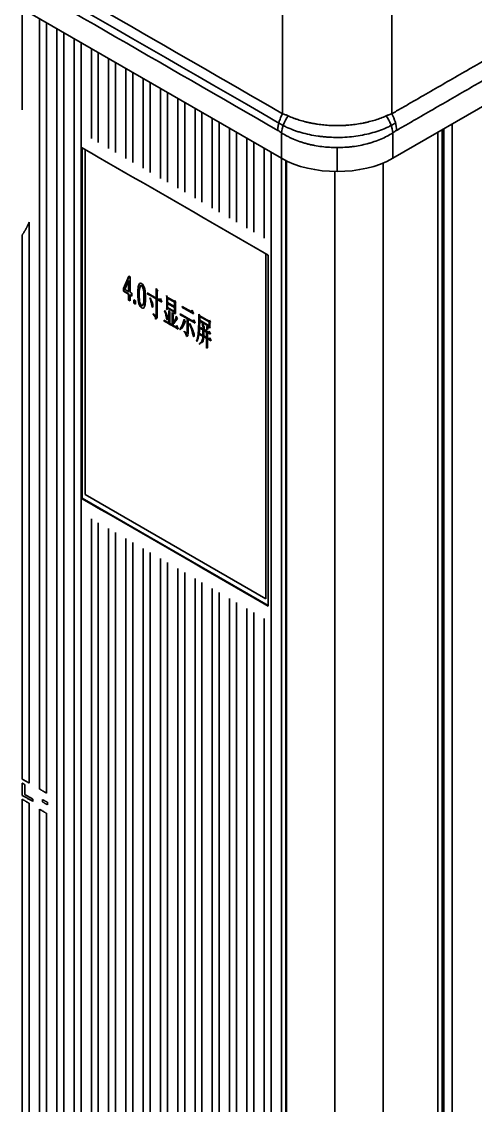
# Model space of a CAD drawing. Header units: millimetres. Extents: x 101 to 1819, y 134 to 1482.
# Drawn here: x 1338.8 to 1431.6, y 257.1 to 479 of the extents above; entities that cross this region are included whole.
import ezdxf

# ---------------------------------------------------------------- set-up
doc = ezdxf.new("R2010")
doc.units = ezdxf.units.MM
doc.layers.add('1', color=7, linetype='Continuous', lineweight=18)

msp = doc.modelspace()

# ---------------------------------------------------------------- linework, layer by layer
at = {"layer": '1', "color": 0, "linetype": 'Continuous', "lineweight": 35}
for p, q in [((1414.73, 451.01), (1670.7, 598.8)), ((1249.12, 533.48), (1391.96, 451.01)), ((1338.91, 481.64), (1338.91, 460.95)), ((1342.44, 479.6), (1342.44, 321.85)), ((1343.85, 478.78), (1343.85, 321.03)), ((1345.98, 477.56), (1345.98, 209.63)), ((1347.39, 476.74), (1347.39, 208.82)), ((1349.51, 475.52), (1349.51, 207.59)), ((1350.93, 474.7), (1350.93, 206.78)), ((1353.05, 473.48), (1353.05, 455.06)), ((1354.46, 472.66), (1354.46, 454.24)), ((1356.58, 471.44), (1356.58, 453.02)), ((1358, 470.62), (1358, 452.2)), ((1360.12, 469.4), (1360.12, 450.98)), ((1361.53, 468.58), (1361.53, 450.16)), ((1363.65, 467.35), (1363.65, 448.94)), ((1365.07, 466.54), (1365.07, 448.12)), ((1367.19, 465.31), (1367.19, 446.89)), ((1368.6, 464.5), (1368.6, 446.08)), ((1370.72, 463.27), (1370.72, 444.85)), ((1372.14, 462.45), (1372.14, 444.04)), ((1374.26, 461.23), (1374.26, 442.81)), ((1375.67, 460.41), (1375.67, 442)), ((1377.8, 459.19), (1377.8, 440.77)), ((1379.21, 458.37), (1379.21, 439.95)), ((1381.33, 457.15), (1381.33, 438.73)), ((1426.87, 458.02), (1426.87, 160.65)), ((1382.75, 456.33), (1382.75, 437.91)), ((1384.87, 455.11), (1384.87, 436.69)), ((1391.96, 451.01), (1391.96, 456.2)), ((1414.73, 456.2), (1414.73, 451.01)), ((1423.93, 456.32), (1423.93, 158.4)), ((1424.81, 156.62), (1424.81, 456.83)), ((1425.16, 457.03), (1425.16, 158.06)), ((1353.05, 452.06), (1351.06, 453.21)), ((1351.06, 381.36), (1351.06, 453.21)), ((1351.16, 453.15), (1351.16, 381.41)), ((1351.76, 452.8), (1351.76, 382.16)), ((1386.28, 454.29), (1386.28, 435.87)), ((1388.4, 453.07), (1388.4, 434.65)), ((1403.34, 453.19), (1403.34, 448.29)), ((1353.05, 452.06), (1354.46, 451.24)), ((1356.58, 450.02), (1354.46, 451.24)), ((1389.82, 452.25), (1389.82, 185.91)), ((1391.94, 451.02), (1391.94, 185.71)), ((1392.86, 450.53), (1392.86, 182.62)), ((1392.96, 450.48), (1392.96, 151.95)), ((1356.58, 450.02), (1358, 449.2)), ((1360.12, 447.98), (1358, 449.2)), ((1402.86, 146.58), (1402.86, 448.29)), ((1412.76, 450.04), (1412.76, 151.95)), ((1360.12, 447.98), (1361.53, 447.16)), ((1363.65, 445.94), (1361.53, 447.16)), ((1363.65, 445.94), (1365.07, 445.12)), ((1367.19, 443.89), (1365.07, 445.12)), ((1367.19, 443.89), (1368.6, 443.08)), ((1370.72, 441.85), (1368.6, 443.08)), ((1370.72, 441.85), (1372.14, 441.04)), ((1374.26, 439.81), (1372.14, 441.04)), ((1374.26, 439.81), (1375.67, 439)), ((1340.32, 437.92), (1340.32, 323.07)), ((1377.8, 437.77), (1375.67, 439)), ((1377.8, 437.77), (1379.21, 436.95)), ((1338.91, 435.33), (1338.91, 323.89)), ((1381.33, 435.73), (1379.21, 436.95)), ((1381.33, 435.73), (1382.75, 434.91)), ((1384.87, 433.69), (1382.75, 434.91)), ((1384.87, 433.69), (1386.28, 432.87)), ((1388.4, 431.65), (1386.28, 432.87)), ((1388.4, 431.65), (1389.24, 431.16)), ((1388.74, 360.81), (1388.74, 431.45)), ((1388.78, 431.43), (1388.78, 360.83)), ((1389.24, 359.31), (1389.24, 431.16)), ((1360.73, 426.85), (1359.62, 424.31)), ((1360.97, 426.71), (1360.73, 426.85)), ((1360.97, 423.54), (1360.97, 426.71)), ((1359.69, 424.35), (1359.62, 424.31)), ((1359.62, 424.31), (1359.62, 423.76)), ((1359.69, 423.8), (1359.62, 423.76)), ((1359.69, 424.35), (1359.69, 423.8)), ((1359.92, 424.14), (1360.67, 425.92)), ((1360.67, 423.71), (1359.92, 424.14)), ((1360.74, 425.96), (1360.67, 425.92)), ((1360.67, 425.92), (1360.67, 423.71)), ((1360.74, 425.96), (1360.74, 423.75)), ((1362.96, 425.38), (1362.89, 425.34)), ((1363.21, 424.93), (1363.12, 424.88)), ((1363.74, 424.32), (1363.67, 424.27)), ((1366.65, 423.8), (1366.31, 424.32)), ((1366.52, 423.66), (1366.65, 423.8)), ((1359.62, 423.76), (1360.67, 423.16)), ((1360.74, 423.75), (1360.67, 423.71)), ((1360.74, 423.2), (1360.67, 423.16)), ((1360.67, 423.16), (1360.67, 421.98)), ((1360.74, 422.02), (1360.67, 421.98)), ((1360.67, 421.98), (1360.97, 421.81)), ((1360.74, 423.2), (1360.74, 422.02)), ((1361.3, 423.35), (1360.97, 423.54)), ((1361.04, 423.03), (1360.97, 422.98)), ((1360.97, 422.98), (1361.3, 422.8)), ((1360.97, 421.81), (1360.97, 422.98)), ((1361.3, 422.8), (1361.3, 423.35)), ((1361.77, 422.04), (1361.77, 421.35)), ((1362.11, 421.84), (1361.77, 422.04)), ((1361.84, 422), (1361.84, 421.39)), ((1362.11, 421.16), (1362.11, 421.84)), ((1364.46, 423.46), (1364.58, 423.15)), ((1366.32, 422.38), (1364.46, 423.46)), ((1364.65, 423.19), (1364.58, 423.15)), ((1365.07, 422.44), (1365.04, 422.37)), ((1365.09, 422.4), (1365.04, 422.37)), ((1366.39, 422.42), (1366.32, 422.38)), ((1366.39, 422.26), (1366.32, 422.22)), ((1366.52, 422.27), (1366.52, 423.66)), ((1367, 421.99), (1366.52, 422.27)), ((1366.59, 422.15), (1366.52, 422.11)), ((1366.52, 422.11), (1367.47, 421.56)), ((1366.52, 418.63), (1366.52, 422.11)), ((1367.19, 422.28), (1367, 421.99)), ((1367.07, 422.04), (1367, 421.99)), ((1367.47, 421.56), (1367.19, 422.28)), ((1368.65, 422.51), (1368.45, 422.87)), ((1370.03, 421.71), (1368.65, 422.51)), ((1368.72, 422.39), (1368.65, 422.35)), ((1368.65, 421.44), (1368.65, 422.35)), ((1368.65, 422.35), (1370.06, 421.54)), ((1370.15, 421.91), (1370.03, 421.71)), ((1370.1, 421.75), (1370.03, 421.71)), ((1370.13, 421.58), (1370.06, 421.54)), ((1370.13, 421.58), (1370.13, 420.67)), ((1370.36, 421.44), (1370.15, 421.91)), ((1361.84, 421.39), (1361.77, 421.35)), ((1361.77, 421.35), (1362.11, 421.16)), ((1362.85, 421.23), (1362.78, 421.19)), ((1363.74, 421.1), (1363.67, 421.06)), ((1365.37, 421.51), (1365.29, 421.47)), ((1368.07, 419.85), (1368.04, 419.79)), ((1368.11, 419.83), (1368.04, 419.79)), ((1368.45, 420.03), (1368.65, 420.08)), ((1368.52, 420.07), (1368.45, 420.03)), ((1370.06, 420.63), (1368.65, 421.44)), ((1368.72, 421.32), (1368.65, 421.28)), ((1368.65, 420.45), (1368.65, 421.28)), ((1368.65, 421.28), (1370.06, 420.47)), ((1370.06, 419.64), (1368.65, 420.45)), ((1368.72, 420.33), (1368.65, 420.29)), ((1368.65, 420.29), (1370.06, 419.48)), ((1368.65, 420.08), (1368.65, 420.29)), ((1369.2, 419.36), (1368.88, 419.86)), ((1369.08, 419.27), (1369.2, 419.36)), ((1369.57, 419.44), (1369.57, 416.9)), ((1369.87, 418.94), (1369.57, 419.44)), ((1370.06, 421.54), (1370.06, 420.63)), ((1370.13, 420.67), (1370.06, 420.63)), ((1370.13, 420.51), (1370.06, 420.47)), ((1370.06, 420.47), (1370.06, 419.64)), ((1370.13, 419.68), (1370.06, 419.64)), ((1370.13, 419.52), (1370.06, 419.48)), ((1370.06, 419.48), (1370.06, 419.16)), ((1370.13, 420.51), (1370.13, 419.68)), ((1370.13, 419.52), (1370.13, 419.2)), ((1370.24, 421.35), (1370.36, 421.44)), ((1371.6, 420.67), (1371.72, 420.36)), ((1373.46, 419.6), (1371.6, 420.67)), ((1371.79, 420.4), (1371.72, 420.36)), ((1373.66, 419.88), (1373.46, 419.6)), ((1373.54, 419.64), (1373.46, 419.6)), ((1373.93, 419.17), (1373.66, 419.88)), ((1365.72, 419.18), (1365.72, 419.05)), ((1365.79, 419.09), (1365.72, 419.05)), ((1365.79, 419.12), (1365.79, 419.09)), ((1366.28, 418.13), (1366.2, 418.09)), ((1366.26, 418.78), (1366.35, 418.83)), ((1367.87, 417.88), (1367.99, 417.57)), ((1368.9, 417.29), (1367.87, 417.88)), ((1368.06, 417.61), (1367.99, 417.57)), ((1368.51, 418.3), (1368.44, 418.26)), ((1368.97, 417.33), (1368.9, 417.29)), ((1369.08, 417.18), (1369.08, 419.27)), ((1369.57, 416.9), (1369.08, 417.18)), ((1369.64, 419.32), (1369.64, 416.94)), ((1369.76, 418.82), (1369.87, 418.94)), ((1369.76, 417.19), (1369.76, 418.82)), ((1369.83, 417.24), (1369.76, 417.19)), ((1370.06, 419.16), (1370.26, 419.23)), ((1370.13, 419.2), (1370.06, 419.16)), ((1370.68, 418.1), (1370.43, 418.7)), ((1370.67, 418.13), (1370.59, 418.08)), ((1371.19, 419.17), (1371.31, 418.86)), ((1373.81, 417.66), (1371.19, 419.17)), ((1371.38, 418.9), (1371.31, 418.86)), ((1372.32, 417.43), (1372.03, 418)), ((1372.26, 417.44), (1372.18, 417.4)), ((1372.18, 417.4), (1372.32, 417.43)), ((1372.7, 418.22), (1372.63, 418.18)), ((1372.9, 418.11), (1372.83, 418.06)), ((1372.83, 418.06), (1374.27, 417.23)), ((1372.83, 415.12), (1372.83, 418.06)), ((1373.19, 417.16), (1373.15, 417.11)), ((1373.2, 417.14), (1373.15, 417.11)), ((1374.01, 417.95), (1373.81, 417.66)), ((1373.88, 417.7), (1373.81, 417.66)), ((1374.27, 417.23), (1374.01, 417.95)), ((1375.21, 418.75), (1375.01, 419.11)), ((1377.12, 417.65), (1375.21, 418.75)), ((1375.28, 418.63), (1375.21, 418.59)), ((1375.21, 417.82), (1375.21, 418.59)), ((1375.21, 418.59), (1377.13, 417.48)), ((1377.13, 416.7), (1375.21, 417.82)), ((1375.28, 417.7), (1375.21, 417.65)), ((1375.21, 417.65), (1377.13, 416.54)), ((1375.76, 417.15), (1375.74, 417.08)), ((1377.21, 417.83), (1377.12, 417.65)), ((1377.19, 417.69), (1377.12, 417.65)), ((1377.2, 417.52), (1377.13, 417.48)), ((1377.13, 417.48), (1377.13, 416.7)), ((1377.2, 417.52), (1377.2, 416.74)), ((1377.41, 417.4), (1377.21, 417.83)), ((1377.32, 417.32), (1377.41, 417.4)), ((1369.64, 416.94), (1369.57, 416.9)), ((1369.76, 416.79), (1369.76, 417.01)), ((1370.34, 416.46), (1369.76, 416.79)), ((1370.53, 416.74), (1370.34, 416.46)), ((1370.41, 416.5), (1370.34, 416.46)), ((1370.81, 416.02), (1370.53, 416.74)), ((1371.25, 416.01), (1371.18, 415.97)), ((1371.18, 415.97), (1371.22, 415.87)), ((1372.03, 415.59), (1372.03, 415.48)), ((1372.1, 415.52), (1372.03, 415.48)), ((1372.56, 415.23), (1372.65, 415.28)), ((1373.68, 415.81), (1373.61, 415.77)), ((1375.07, 416.62), (1375, 416.58)), ((1375.18, 415.13), (1375.3, 414.82)), ((1375.87, 414.73), (1375.18, 415.13)), ((1375.35, 416.32), (1375.47, 416.01)), ((1376.51, 415.64), (1375.35, 416.32)), ((1375.54, 416.05), (1375.47, 416.01)), ((1375.78, 417.11), (1375.74, 417.08)), ((1375.94, 415.9), (1375.87, 415.86)), ((1375.87, 415.86), (1375.87, 414.73)), ((1375.94, 415.9), (1375.94, 414.78)), ((1376.02, 416.26), (1375.95, 416.22)), ((1376.11, 415.8), (1376.04, 415.76)), ((1376.04, 415.76), (1376.63, 415.42)), ((1376.04, 414.64), (1376.04, 415.76)), ((1376.58, 415.69), (1376.51, 415.64)), ((1377.02, 415.36), (1376.58, 415.61)), ((1376.7, 415.46), (1376.63, 415.42)), ((1376.63, 415.42), (1376.63, 414.29)), ((1376.7, 415.46), (1376.7, 414.33)), ((1376.99, 416.14), (1376.74, 416.64)), ((1376.88, 415.36), (1376.8, 415.32)), ((1376.8, 415.32), (1377.41, 414.97)), ((1376.8, 414.19), (1376.8, 415.32)), ((1376.98, 416.16), (1376.91, 416.13)), ((1377.17, 415.58), (1377.02, 415.36)), ((1377.09, 415.4), (1377.02, 415.36)), ((1377.2, 416.74), (1377.13, 416.7)), ((1377.2, 416.58), (1377.13, 416.54)), ((1377.13, 416.54), (1377.13, 416.28)), ((1377.2, 416.32), (1377.13, 416.28)), ((1377.13, 416.28), (1377.33, 416.32)), ((1377.41, 414.97), (1377.17, 415.58)), ((1377.2, 416.58), (1377.2, 416.32)), ((1372.56, 414.56), (1372.49, 414.52)), ((1373.94, 414.79), (1373.87, 414.75)), ((1374.64, 413.6), (1374.57, 413.56)), ((1374.57, 413.56), (1374.61, 413.48)), ((1375.17, 413.05), (1375.19, 412.93)), ((1375.27, 412.97), (1375.19, 412.93)), ((1375.37, 414.86), (1375.3, 414.82)), ((1375.75, 413.59), (1375.68, 413.55)), ((1375.94, 414.78), (1375.87, 414.73)), ((1375.94, 414.61), (1375.87, 414.57)), ((1376.63, 414.29), (1376.04, 414.64)), ((1376.11, 414.52), (1376.04, 414.48)), ((1376.04, 414.48), (1376.63, 414.13)), ((1376.7, 414.33), (1376.63, 414.29)), ((1376.7, 414.17), (1376.63, 414.13)), ((1377.13, 414), (1376.8, 414.19)), ((1376.88, 414.07), (1376.8, 414.03)), ((1376.8, 414.03), (1377.56, 413.6)), ((1377.31, 414.25), (1377.13, 414)), ((1377.2, 414.04), (1377.13, 414)), ((1377.56, 413.6), (1377.31, 414.25)), ((1376.62, 412.13), (1376.82, 412.21)), ((1376.69, 412.18), (1376.62, 412.13)), ((1351.76, 382.16), (1388.74, 360.81)), ((1351.16, 381.41), (1351.06, 381.36)), ((1353.05, 380.21), (1351.06, 381.36)), ((1389.24, 359.43), (1351.16, 381.41)), ((1353.05, 380.21), (1354.46, 379.39)), ((1353.05, 377.21), (1353.05, 205.55)), ((1356.58, 378.17), (1354.46, 379.39)), ((1356.58, 378.17), (1358, 377.35)), ((1360.12, 376.13), (1358, 377.35)), ((1354.46, 376.39), (1354.46, 204.73)), ((1356.58, 375.17), (1356.58, 203.51)), ((1360.12, 376.13), (1361.53, 375.31)), ((1363.65, 374.08), (1361.53, 375.31)), ((1358, 374.35), (1358, 202.69)), ((1360.12, 373.13), (1360.12, 201.47)), ((1363.65, 374.08), (1365.07, 373.27)), ((1367.19, 372.04), (1365.07, 373.27)), ((1361.53, 372.31), (1361.53, 200.65)), ((1363.65, 371.08), (1363.65, 199.43)), ((1367.19, 372.04), (1368.6, 371.23)), ((1370.72, 370), (1368.6, 371.23)), ((1365.07, 370.27), (1365.07, 198.61)), ((1367.19, 369.04), (1367.19, 197.39)), ((1370.72, 370), (1372.14, 369.19)), ((1374.26, 367.96), (1372.14, 369.19)), ((1368.6, 368.23), (1368.6, 196.57)), ((1370.72, 367), (1370.72, 195.13)), ((1372.14, 366.18), (1372.14, 193.51)), ((1374.26, 367.96), (1375.67, 367.14)), ((1377.8, 365.92), (1375.67, 367.14)), ((1374.26, 364.96), (1374.26, 189.65)), ((1375.67, 364.14), (1375.67, 189.15)), ((1377.8, 365.92), (1379.21, 365.1)), ((1381.33, 363.88), (1379.21, 365.1)), ((1381.33, 363.88), (1382.75, 363.06)), ((1377.8, 362.92), (1377.8, 188.45)), ((1379.21, 362.1), (1379.21, 188.03)), ((1384.87, 361.84), (1382.75, 363.06)), ((1384.87, 361.84), (1386.28, 361.02)), ((1381.33, 360.88), (1381.33, 187.46)), ((1382.75, 360.06), (1382.75, 187.12)), ((1388.4, 359.8), (1386.28, 361.02)), ((1388.4, 359.8), (1389.24, 359.31)), ((1388.74, 360.81), (1388.78, 360.83)), ((1384.87, 358.84), (1384.87, 186.67)), ((1386.28, 358.02), (1386.28, 186.41)), ((1388.4, 356.79), (1388.4, 186.08)), ((1338.91, 323.07), (1338.91, 320.56)), ((1339.42, 322.78), (1339.42, 320.74)), ((1338.91, 319.75), (1338.91, 213.71)), ((1341.05, 319.8), (1341.05, 319.33)), ((1343.06, 319.71), (1343.06, 319.21)), ((1340.32, 318.93), (1340.32, 212.9)), ((1342.44, 317.71), (1342.44, 211.67)), ((1344.04, 319.15), (1344.04, 318.64)), ((1343.85, 316.89), (1343.85, 210.86))]:
    msp.add_line(p, q, dxfattribs=at)
for centre, major_axis, ratio, start_param, end_param in [((1395.57, 458.29), (2.89, 4.2), 0.520199, 1.597284, 2.399247), ((1411.12, 458.29), (-2.89, 4.2), 0.520369, 3.88405, 4.685815), ((1411.91, 458.79), (-2.58, 4.4), 0.573233, 3.923463, 4.679982), ((1403.34, 457.58), (-16.1, 0), 0.57735, 0.785398, 2.356194)]:
    msp.add_ellipse(centre, major_axis=major_axis, ratio=ratio, start_param=start_param, end_param=end_param, dxfattribs=at)
for points, knots in [([(1414.51, 460.12), (1414.68, 460.21), (1414.85, 460.31), (1415.18, 460.49), (1415.35, 460.59), (1415.85, 460.87), (1416.18, 461.06), (1417.17, 461.63), (1417.83, 462.02), (1419.82, 463.17), (1421.15, 463.93), (1425.12, 466.23), (1427.77, 467.76), (1435.73, 472.35), (1441.03, 475.41), (1456.93, 484.59), (1467.53, 490.71), (1488.73, 502.95), (1499.33, 509.07), (1520.54, 521.31), (1541.74, 533.56), (1562.94, 545.8), (1584.15, 558.04), (1594.75, 564.16), (1615.95, 576.4), (1626.55, 582.52), (1642.45, 591.7), (1647.76, 594.76), (1655.71, 599.35), (1658.36, 600.88), (1662.33, 603.18), (1663.66, 603.94), (1665.64, 605.09), (1666.31, 605.47), (1667.31, 606.04), (1667.64, 606.24), (1668.13, 606.53), (1668.3, 606.63), (1668.62, 606.82), (1668.79, 606.92), (1668.95, 607.02)], [0, 0, 0, 0, 0.573825, 0.573825, 1.147649, 1.147649, 2.295298, 2.295298, 4.590596, 4.590596, 9.181192, 9.181192, 18.362385, 18.362385, 36.72477, 36.72477, 73.449539, 73.449539, 110.174309, 110.174309, 146.899079, 183.623849, 183.623849, 220.348618, 220.348618, 257.073388, 257.073388, 275.435773, 275.435773, 284.616965, 284.616965, 289.207561, 289.207561, 291.50286, 291.50286, 292.650509, 292.650509, 293.224333, 293.224333, 293.798158, 293.798158, 293.798158, 293.798158]), ([(1415.51, 456.71), (1416.18, 457.09), (1416.84, 457.47), (1418.16, 458.23), (1418.83, 458.62), (1420.81, 459.77), (1422.14, 460.53), (1426.11, 462.82), (1428.76, 464.35), (1436.71, 468.95), (1442.01, 472), (1457.92, 481.18), (1479.12, 493.42), (1510.92, 511.78), (1542.72, 530.14), (1574.52, 548.5), (1606.32, 566.86), (1627.52, 579.1), (1643.42, 588.28), (1648.72, 591.34), (1656.67, 595.93), (1659.32, 597.46), (1663.29, 599.76), (1664.62, 600.52), (1666.6, 601.67), (1667.27, 602.05), (1668.59, 602.82), (1669.25, 603.21), (1669.92, 603.58)], [0, 0, 0, 0, 2.294979, 2.294979, 4.589958, 4.589958, 9.179916, 9.179916, 18.359831, 18.359831, 36.719662, 36.719662, 73.439324, 110.158987, 146.878649, 183.598311, 220.317973, 257.037635, 257.037635, 275.397466, 275.397466, 284.577382, 284.577382, 289.16734, 289.16734, 291.462319, 291.462319, 293.757298, 293.757298, 293.757298, 293.757298]), ([(1250.88, 541.7), (1250.97, 541.65), (1251.06, 541.59), (1251.24, 541.48), (1251.51, 541.32), (1251.97, 541.04), (1252.33, 540.82), (1252.7, 540.61), (1252.89, 540.5), (1253.81, 539.98), (1254.55, 539.56), (1256.76, 538.29), (1258.23, 537.44), (1262.64, 534.88), (1265.59, 533.19), (1271.47, 529.79), (1274.42, 528.09), (1280.31, 524.69), (1283.25, 522.99), (1297.97, 514.49), (1309.74, 507.69), (1345.07, 487.3), (1368.62, 473.7), (1392.17, 460.11)], [0, 0, 0, 0, 0.318669, 0.318669, 0.637338, 1.274675, 1.912013, 1.912013, 2.549351, 2.549351, 5.098701, 5.098701, 10.197402, 10.197402, 20.394805, 20.394805, 30.592207, 30.592207, 40.789609, 40.789609, 81.579218, 81.579218, 163.158436, 163.158436, 163.158436, 163.158436]), ([(1250.11, 539.79), (1250.47, 539.59), (1250.83, 539.38), (1252.33, 538.51), (1253.46, 537.86), (1255.73, 536.55), (1256.87, 535.89), (1262.55, 532.61), (1267.09, 529.99), (1276.18, 524.74), (1280.73, 522.12), (1320.65, 499.07), (1356.02, 478.65), (1391.4, 458.22)], [0, 0, 0, 0, 1.243114, 1.243114, 5.178108, 5.178108, 9.113102, 9.113102, 24.853078, 24.853078, 40.593054, 40.593054, 163.141126, 163.141126, 163.141126, 163.141126]), ([(1249.91, 538.26), (1250.28, 538.05), (1250.65, 537.84), (1251.38, 537.41), (1251.75, 537.2), (1252.86, 536.56), (1253.59, 536.14), (1255.8, 534.87), (1257.27, 534.02), (1261.69, 531.46), (1264.63, 529.77), (1270.51, 526.37), (1273.46, 524.67), (1279.34, 521.27), (1294.06, 512.77), (1308.78, 504.28), (1344.09, 483.89), (1367.64, 470.3), (1391.18, 456.7)], [0, 0, 0, 0, 1.274404, 1.274404, 2.548807, 2.548807, 5.097614, 5.097614, 10.195228, 10.195228, 20.390457, 20.390457, 30.585685, 30.585685, 40.780913, 81.561826, 81.561826, 163.123652, 163.123652, 163.123652, 163.123652]), ([(1392.17, 460.12), (1392.09, 459.97), (1392.02, 459.83), (1391.88, 459.54), (1391.75, 459.26), (1391.64, 458.96), (1391.56, 458.75), (1391.53, 458.67), (1391.5, 458.56), (1391.49, 458.52), (1391.46, 458.45), (1391.45, 458.41), (1391.4, 458.23), (1391.36, 458.09), (1391.3, 457.8), (1391.24, 457.52), (1391.21, 457.24), (1391.19, 457.04), (1391.19, 456.95), (1391.19, 456.86), (1391.18, 456.83), (1391.18, 456.82), (1391.18, 456.82), (1391.18, 456.82), (1391.18, 456.81), (1391.18, 456.77), (1391.18, 456.73), (1391.18, 456.7)], [0, 0, 0, 0, 0.448809, 0.448809, 0.897618, 1.346427, 1.346427, 1.570832, 1.570832, 1.683034, 1.683034, 1.795236, 1.795236, 2.244045, 2.244045, 2.692854, 3.141663, 3.141663, 3.366068, 3.422169, 3.450219, 3.450219, 3.457232, 3.457232, 3.464245, 3.47827, 3.590472, 3.590472, 3.590472, 3.590472]), ([(1393.3, 459.68), (1393.21, 459.72), (1393.12, 459.76), (1392.93, 459.84), (1392.83, 459.88), (1392.65, 459.95), (1392.5, 460.01), (1392.34, 460.07), (1392.26, 460.1), (1392.22, 460.11), (1392.2, 460.12), (1392.19, 460.12), (1392.18, 460.12), (1392.18, 460.12), (1392.18, 460.12)], [0, 0, 0, 0, 0.303509, 0.303509, 0.607017, 0.607017, 0.910526, 1.06228, 1.138158, 1.176096, 1.195065, 1.20455, 1.20455, 1.214035, 1.214035, 1.214035, 1.214035]), ([(1393.3, 459.68), (1393.66, 459.52), (1394.03, 459.37), (1394.5, 459.19), (1394.59, 459.16), (1394.78, 459.09), (1395.07, 458.99), (1395.37, 458.89), (1395.96, 458.71), (1396.36, 458.6), (1396.98, 458.44), (1397.18, 458.39), (1397.6, 458.3), (1398.02, 458.21), (1398.45, 458.13), (1398.78, 458.07), (1398.89, 458.05), (1399.11, 458.02), (1399.22, 458), (1399.76, 457.92), (1400.2, 457.86), (1401.09, 457.78), (1401.54, 457.74), (1402.44, 457.7), (1402.89, 457.69), (1403.8, 457.69), (1404.25, 457.7), (1404.82, 457.73), (1404.93, 457.73), (1405.15, 457.75), (1405.27, 457.76), (1405.61, 457.78), (1405.83, 457.8), (1406.5, 457.87), (1406.94, 457.92), (1407.81, 458.05), (1408.24, 458.13), (1408.88, 458.26), (1409.09, 458.3), (1409.4, 458.37), (1409.51, 458.39), (1409.72, 458.44), (1409.82, 458.47), (1410.34, 458.6), (1410.74, 458.71), (1411.53, 458.96), (1411.92, 459.09), (1412.67, 459.37), (1413.03, 459.52), (1413.39, 459.68)], [0, 0, 0, 0, 1.288444, 1.288444, 1.610554, 1.610554, 1.932665, 2.576887, 2.576887, 3.865331, 3.865331, 4.509552, 4.509552, 5.153774, 5.797996, 5.797996, 6.120107, 6.120107, 6.442218, 6.442218, 7.730661, 7.730661, 9.019105, 9.019105, 10.307548, 10.307548, 11.595992, 11.595992, 11.918103, 11.918103, 12.240213, 12.240213, 12.884435, 12.884435, 14.172879, 14.172879, 15.461322, 15.461322, 16.105544, 16.105544, 16.427655, 16.427655, 16.749766, 16.749766, 18.038209, 18.038209, 19.326653, 19.326653, 20.615096, 20.615096, 20.615096, 20.615096]), ([(1413.39, 459.68), (1413.57, 459.76), (1413.76, 459.84), (1414.04, 459.95), (1414.19, 460.01), (1414.35, 460.06), (1414.43, 460.09), (1414.47, 460.11), (1414.49, 460.11), (1414.5, 460.12), (1414.51, 460.12), (1414.51, 460.12), (1414.51, 460.12), (1414.51, 460.12), (1414.51, 460.12), (1414.51, 460.12)], [0, 0, 0, 0, 0.606139, 0.606139, 0.909209, 1.060744, 1.136511, 1.174395, 1.193337, 1.202808, 1.207543, 1.209911, 1.211095, 1.211095, 1.212279, 1.212279, 1.212279, 1.212279]), ([(1391.4, 458.23), (1391.48, 458.18), (1391.57, 458.13), (1391.77, 458.01), (1391.89, 457.95), (1392, 457.88)], [0, 0, 0, 0, 0.2943273, 0.2943273, 0.6978269, 0.6978269, 0.6978269, 0.6978269]), ([(1414.65, 457.85), (1414.45, 457.74), (1414.26, 457.64), (1413.83, 457.43), (1413.59, 457.32), (1412.87, 457), (1412.37, 456.8), (1411.33, 456.44), (1410.79, 456.28), (1409.67, 455.98), (1409.1, 455.86), (1407.94, 455.64), (1407.35, 455.54), (1406.15, 455.4), (1405.54, 455.34), (1403.69, 455.24), (1402.46, 455.25), (1400.94, 455.37), (1400.64, 455.39), (1400.03, 455.46), (1399.73, 455.5), (1398.83, 455.62), (1398.24, 455.73), (1397.1, 455.97), (1396.54, 456.1), (1395.72, 456.34), (1395.45, 456.42), (1394.92, 456.59), (1394.65, 456.68), (1393.88, 456.97), (1393.39, 457.18), (1392.69, 457.51), (1392.47, 457.62), (1392.16, 457.79), (1392.08, 457.83), (1392, 457.88)], [0, 0, 0, 0, 0.754788, 0.754788, 1.616246, 1.616246, 3.339161, 3.339161, 5.062077, 5.062077, 6.784992, 6.784992, 8.507908, 8.507908, 10.230824, 10.230824, 13.676655, 13.676655, 14.538113, 14.538113, 15.39957, 15.39957, 17.122486, 17.122486, 18.845402, 18.845402, 19.706859, 19.706859, 20.568317, 20.568317, 22.291233, 22.291233, 23.152691, 23.152691, 23.468036, 23.468036, 23.468036, 23.468036]), ([(1415.29, 458.23), (1415.21, 458.18), (1415.12, 458.13), (1414.9, 458), (1414.78, 457.93), (1414.65, 457.85)], [0, 0, 0, 0, 0.3023368, 0.3023368, 0.7488306, 0.7488306, 0.7488306, 0.7488306]), ([(1391.18, 456.7), (1391.31, 456.63), (1391.44, 456.55), (1391.7, 456.38), (1391.83, 456.29), (1391.96, 456.2)], [0, 0, 0, 0, 0.4618372, 0.4618372, 0.9236745, 0.9236745, 0.9236745, 0.9236745]), ([(1391.96, 456.2), (1392.34, 455.96), (1392.73, 455.73), (1393.24, 455.46), (1393.34, 455.41), (1393.55, 455.3), (1393.87, 455.15), (1394.19, 455), (1394.85, 454.72), (1395.3, 454.55), (1395.99, 454.32), (1396.22, 454.24), (1396.7, 454.1), (1397.18, 453.97), (1397.67, 453.84), (1397.98, 453.77), (1398.05, 453.76), (1398.17, 453.73), (1398.36, 453.69), (1398.55, 453.65), (1399.18, 453.53), (1399.69, 453.45), (1400.72, 453.32), (1401.24, 453.27), (1402.28, 453.21), (1402.81, 453.19), (1403.87, 453.19), (1404.4, 453.21), (1405.06, 453.25), (1405.26, 453.26), (1405.45, 453.28), (1405.59, 453.29), (1405.65, 453.3), (1405.98, 453.33), (1406.24, 453.36), (1407.02, 453.45), (1407.53, 453.54), (1408.53, 453.73), (1409.02, 453.84), (1409.75, 454.03), (1409.99, 454.1), (1410.35, 454.21), (1410.47, 454.24), (1410.7, 454.32), (1410.82, 454.36), (1411.41, 454.56), (1411.86, 454.73), (1412.73, 455.1), (1413.15, 455.3), (1413.96, 455.73), (1414.35, 455.96), (1414.73, 456.2)], [0, 0, 0, 0, 1.491522, 1.491522, 1.864402, 1.864402, 2.237283, 2.983044, 2.983044, 4.474565, 4.474565, 5.220326, 5.220326, 5.966087, 6.711848, 6.711848, 6.898288, 6.898288, 7.084729, 7.457609, 7.457609, 8.949131, 8.949131, 10.440653, 10.440653, 11.932174, 11.932174, 13.423696, 13.423696, 13.796577, 13.983017, 13.983017, 14.169457, 14.169457, 14.915218, 14.915218, 16.40674, 16.40674, 17.898262, 17.898262, 18.644023, 18.644023, 19.016903, 19.016903, 19.389783, 19.389783, 20.881305, 20.881305, 22.372827, 22.372827, 23.864349, 23.864349, 23.864349, 23.864349]), ([(1414.73, 456.2), (1414.86, 456.29), (1414.99, 456.38), (1415.25, 456.55), (1415.38, 456.63), (1415.51, 456.71)], [0, 0, 0, 0, 0.4662038, 0.4662038, 0.9324075, 0.9324075, 0.9324075, 0.9324075]), ([(1362.89, 425.34), (1362.77, 425.21), (1362.69, 424.99), (1362.57, 424.35), (1362.54, 423.9), (1362.54, 422.4), (1362.62, 421.69), (1362.78, 421.19)], [0, 0, 0, 0, 1.173534, 1.173534, 2.351094, 2.351094, 4.221937, 4.221937, 4.221937, 4.221937]), ([(1362.96, 425.38), (1362.84, 425.25), (1362.76, 425.03), (1362.64, 424.39), (1362.61, 423.94), (1362.61, 422.44), (1362.69, 421.73), (1362.85, 421.23)], [0, 0, 0, 0, 1.173534, 1.173534, 2.351094, 2.351094, 4.221937, 4.221937, 4.221937, 4.221937]), ([(1363.67, 421.06), (1363.58, 420.85), (1363.46, 420.78), (1363.19, 420.94), (1363.08, 421.14), (1362.89, 421.78), (1362.84, 422.34), (1362.84, 423.95), (1362.9, 424.47), (1363, 424.71)], [0, 0, 0, 0, 1.11302, 1.11302, 2.221003, 2.221003, 3.323486, 3.323486, 4.42425, 4.42425, 4.42425, 4.42425]), ([(1363.67, 425.01), (1363.57, 425.18), (1363.46, 425.29), (1363.15, 425.47), (1363.01, 425.46), (1362.89, 425.34)], [0, 0, 0, 0, 0.4122317, 0.4122317, 0.9697261, 0.9697261, 0.9697261, 0.9697261]), ([(1363, 424.71), (1363.08, 424.9), (1363.19, 424.95), (1363.46, 424.79), (1363.58, 424.59), (1363.67, 424.27)], [0, 0, 0, 0, 0.553792, 0.553792, 1.117653, 1.117653, 1.117653, 1.117653]), ([(1363.2, 424.93), (1363.26, 424.96), (1363.32, 424.96), (1363.53, 424.83), (1363.65, 424.64), (1363.74, 424.32)], [0, 0, 0, 0, 0.3081879, 0.3081879, 0.903488, 0.903488, 0.903488, 0.903488]), ([(1364.03, 421.07), (1364.09, 421.39), (1364.12, 421.84), (1364.12, 422.9), (1364.1, 423.29), (1364.03, 423.91), (1363.98, 424.18), (1363.85, 424.65), (1363.77, 424.85), (1363.67, 425.01)], [0, 0, 0, 0, 1.139278, 1.139278, 2.099846, 2.099846, 3.056307, 3.056307, 4.012769, 4.012769, 4.012769, 4.012769]), ([(1363.67, 424.27), (1363.76, 423.96), (1363.81, 423.39), (1363.81, 421.79), (1363.76, 421.28), (1363.67, 421.06)], [0, 0, 0, 0, 1.618955, 1.618955, 3.230357, 3.230357, 3.230357, 3.230357]), ([(1363.74, 424.32), (1363.84, 424), (1363.88, 423.43), (1363.88, 421.83), (1363.84, 421.32), (1363.74, 421.1)], [0, 0, 0, 0, 1.618955, 1.618955, 3.230357, 3.230357, 3.230357, 3.230357]), ([(1366.31, 424.32), (1366.32, 424.04), (1366.32, 423.77), (1366.32, 423.11), (1366.32, 422.75), (1366.32, 422.38)], [0, 0, 0, 0, 0.847928, 0.847928, 1.932631, 1.932631, 1.932631, 1.932631]), ([(1366.39, 424.2), (1366.39, 423.98), (1366.39, 423.75), (1366.39, 423.15), (1366.39, 422.79), (1366.39, 422.42)], [0, 0, 0, 0, 0.692788, 0.692788, 1.780689, 1.780689, 1.780689, 1.780689]), ([(1364.58, 423.15), (1364.68, 423.15), (1364.78, 423.11), (1365.37, 422.77), (1365.85, 422.5), (1366.32, 422.22)], [0, 0, 0, 0, 0.384666, 0.384666, 1.980856, 1.980856, 1.980856, 1.980856]), ([(1364.65, 423.19), (1364.75, 423.19), (1364.85, 423.15), (1365.44, 422.81), (1365.92, 422.54), (1366.39, 422.26)], [0, 0, 0, 0, 0.384666, 0.384666, 1.980856, 1.980856, 1.980856, 1.980856]), ([(1365.55, 420.54), (1365.6, 420.61), (1365.63, 420.72), (1365.65, 420.99), (1365.62, 421.17), (1365.49, 421.6), (1365.32, 421.95), (1365.07, 422.44)], [0, 0, 0, 0, 0.669433, 0.669433, 1.34476, 1.34476, 2.025091, 2.025091, 2.025091, 2.025091]), ([(1366.32, 422.22), (1366.32, 421.17), (1366.32, 420.12), (1366.32, 418.86), (1366.29, 418.76), (1366.24, 418.78)], [0, 0, 0, 0, 2.885018, 2.885018, 3.469587, 3.469587, 3.469587, 3.469587]), ([(1366.39, 422.26), (1366.39, 421.21), (1366.39, 420.16), (1366.39, 418.94), (1366.38, 418.85), (1366.34, 418.83)], [0, 0, 0, 0, 2.973019, 2.973019, 3.446705, 3.446705, 3.446705, 3.446705]), ([(1368.45, 422.87), (1368.46, 422.54), (1368.46, 422.06), (1368.46, 420.77), (1368.46, 420.31), (1368.45, 420.03)], [0, 0, 0, 0, 1.417521, 1.417521, 2.835042, 2.835042, 2.835042, 2.835042]), ([(1368.52, 422.74), (1368.53, 422.42), (1368.53, 421.99), (1368.53, 420.82), (1368.53, 420.35), (1368.52, 420.07)], [0, 0, 0, 0, 1.212168, 1.212168, 2.662022, 2.662022, 2.662022, 2.662022]), ([(1362.78, 421.19), (1362.91, 420.78), (1363.09, 420.5), (1363.5, 420.26), (1363.65, 420.28), (1363.77, 420.4)], [0, 0, 0, 0, 0.843282, 0.843282, 1.483014, 1.483014, 1.483014, 1.483014]), ([(1362.85, 421.23), (1362.98, 420.82), (1363.17, 420.54), (1363.58, 420.31), (1363.72, 420.32), (1363.84, 420.44)], [0, 0, 0, 0, 0.843282, 0.843282, 1.483014, 1.483014, 1.483014, 1.483014]), ([(1365.29, 421.47), (1365.35, 421.25), (1365.39, 421.02), (1365.46, 420.55), (1365.5, 420.47), (1365.55, 420.54)], [0, 0, 0, 0, 0.501691, 0.501691, 1.003382, 1.003382, 1.003382, 1.003382]), ([(1365.37, 421.51), (1365.42, 421.29), (1365.46, 421.06), (1365.51, 420.71), (1365.53, 420.63), (1365.56, 420.59)], [0, 0, 0, 0, 0.6221404, 0.6221404, 0.93708, 0.93708, 0.93708, 0.93708]), ([(1371.72, 420.36), (1371.82, 420.36), (1371.92, 420.33), (1372.67, 419.9), (1373.3, 419.53), (1373.93, 419.17)], [0, 0, 0, 0, 0.387116, 0.387116, 2.515208, 2.515208, 2.515208, 2.515208]), ([(1371.79, 420.4), (1371.89, 420.4), (1372, 420.37), (1372.2, 420.25), (1372.3, 420.19), (1372.39, 420.14)], [0, 0, 0, 0, 0.3630176, 0.3630176, 0.6604546, 0.6604546, 0.6604546, 0.6604546]), ([(1367.99, 417.57), (1368.08, 417.57), (1368.19, 417.54), (1369.14, 416.99), (1369.98, 416.51), (1370.81, 416.02)], [0, 0, 0, 0, 0.389141, 0.389141, 3.230919, 3.230919, 3.230919, 3.230919]), ([(1368.06, 417.61), (1368.15, 417.61), (1368.26, 417.58), (1368.55, 417.41), (1368.73, 417.3), (1368.91, 417.2)], [0, 0, 0, 0, 0.3727335, 0.3727335, 0.9572275, 0.9572275, 0.9572275, 0.9572275]), ([(1371.31, 418.86), (1371.41, 418.86), (1371.52, 418.82), (1371.96, 418.56), (1372.3, 418.37), (1372.63, 418.18)], [0, 0, 0, 0, 0.380961, 0.380961, 1.49364, 1.49364, 1.49364, 1.49364]), ([(1371.38, 418.9), (1371.48, 418.9), (1371.59, 418.86), (1371.84, 418.72), (1371.97, 418.64), (1372.11, 418.56)], [0, 0, 0, 0, 0.3687601, 0.3687601, 0.8096508, 0.8096508, 0.8096508, 0.8096508]), ([(1372.63, 418.18), (1372.63, 417.29), (1372.63, 416.4), (1372.63, 415.29), (1372.6, 415.2), (1372.52, 415.24)], [0, 0, 0, 0, 2.417758, 2.417758, 2.995844, 2.995844, 2.995844, 2.995844]), ([(1372.7, 418.22), (1372.7, 417.33), (1372.7, 416.44), (1372.7, 415.39), (1372.68, 415.3), (1372.64, 415.28)], [0, 0, 0, 0, 2.515547, 2.515547, 2.954054, 2.954054, 2.954054, 2.954054]), ([(1373.87, 414.75), (1373.92, 414.46), (1373.98, 414.38), (1374.06, 414.65), (1374.08, 414.79), (1374.07, 415.08), (1374.01, 415.32), (1373.75, 415.96), (1373.52, 416.47), (1373.19, 417.16)], [0, 0, 0, 0, 0.804129, 0.804129, 1.608259, 1.608259, 2.405343, 2.405343, 3.202427, 3.202427, 3.202427, 3.202427]), ([(1375.06, 414.87), (1375.13, 415.33), (1375.17, 415.78), (1375.2, 416.64), (1375.21, 417.12), (1375.21, 417.65)], [0, 0, 0, 0, 1.398766, 1.398766, 2.793528, 2.793528, 2.793528, 2.793528]), ([(1377.33, 416.32), (1377.32, 416.56), (1377.32, 416.74), (1377.32, 417.01), (1377.32, 417.16), (1377.32, 417.32)], [0, 0, 0, 0, 0.4959071, 0.4959071, 0.9964925, 0.9964925, 0.9964925, 0.9964925]), ([(1375, 416.58), (1374.99, 415.94), (1374.95, 415.39), (1374.83, 414.48), (1374.72, 414.02), (1374.57, 413.56)], [0, 0, 0, 0, 1.534451, 1.534451, 3.068902, 3.068902, 3.068902, 3.068902]), ([(1375.07, 416.62), (1375.06, 415.98), (1375.02, 415.43), (1374.9, 414.52), (1374.79, 414.06), (1374.64, 413.6)], [0, 0, 0, 0, 1.534451, 1.534451, 3.068902, 3.068902, 3.068902, 3.068902]), ([(1375.47, 416.01), (1375.57, 416), (1375.67, 415.97), (1375.81, 415.89), (1375.84, 415.87), (1375.87, 415.86)], [0, 0, 0, 0, 0.3469274, 0.3469274, 0.4269394, 0.4269394, 0.4269394, 0.4269394]), ([(1375.54, 416.05), (1375.64, 416.04), (1375.74, 416.01), (1375.89, 415.93), (1375.91, 415.91), (1375.94, 415.9)], [0, 0, 0, 0, 0.3469274, 0.3469274, 0.4269394, 0.4269394, 0.4269394, 0.4269394]), ([(1375.3, 414.82), (1375.4, 414.82), (1375.5, 414.79), (1375.7, 414.67), (1375.78, 414.62), (1375.87, 414.57)], [0, 0, 0, 0, 0.3613201, 0.3613201, 0.6256372, 0.6256372, 0.6256372, 0.6256372]), ([(1375.37, 414.86), (1375.47, 414.86), (1375.57, 414.83), (1375.77, 414.71), (1375.85, 414.66), (1375.94, 414.61)], [0, 0, 0, 0, 0.3613201, 0.3613201, 0.6256372, 0.6256372, 0.6256372, 0.6256372]), ([(1375.61, 413.13), (1375.7, 413.2), (1375.77, 413.3), (1375.96, 413.66), (1376.03, 414.02), (1376.04, 414.48)], [0, 0, 0, 0, 0.443142, 0.443142, 1.451285, 1.451285, 1.451285, 1.451285]), ([(1376.82, 412.21), (1376.81, 412.44), (1376.8, 412.67), (1376.8, 413.27), (1376.8, 413.65), (1376.8, 414.03)], [0, 0, 0, 0, 0.655108, 0.655108, 1.826129, 1.826129, 1.826129, 1.826129])]:
    msp.add_open_spline(points, degree=3, knots=knots, dxfattribs=at)
for points, degree in [([(1392.18, 506.91), (1392.18, 491.31), (1392.18, 475.71), (1392.18, 460.12)], 3), ([(1414.51, 506.91), (1414.51, 491.32), (1414.51, 475.72), (1414.51, 460.12)], 3), ([(1340.32, 437.92), (1339.72, 436.5), (1338.91, 435.33)], 2), ([(1360.77, 426.83), (1360.41, 426), (1360.05, 425.18), (1359.69, 424.35)], 3), ([(1359.69, 423.8), (1360.04, 423.6), (1360.39, 423.4), (1360.74, 423.2)], 3), ([(1360.74, 422.02), (1360.82, 421.98), (1360.89, 421.94), (1360.97, 421.89)], 3), ([(1361.04, 423.03), (1361.13, 422.98), (1361.21, 422.93), (1361.3, 422.88)], 3), ([(1364.57, 423.39), (1364.6, 423.32), (1364.63, 423.26), (1364.65, 423.19)], 3), ([(1365.04, 422.37), (1365.16, 421.99), (1365.24, 421.68), (1365.29, 421.47)], 3), ([(1365.18, 422.18), (1365.26, 421.9), (1365.32, 421.68), (1365.37, 421.51)], 3), ([(1366.59, 422.15), (1366.87, 421.99), (1367.15, 421.83), (1367.43, 421.66)], 3), ([(1367.21, 422.24), (1367.16, 422.17), (1367.11, 422.1), (1367.07, 422.04)], 3), ([(1368.72, 422.39), (1369.19, 422.12), (1369.66, 421.85), (1370.13, 421.58)], 3), ([(1370.17, 421.87), (1370.15, 421.83), (1370.13, 421.79), (1370.1, 421.75)], 3), ([(1361.84, 421.39), (1361.93, 421.34), (1362.02, 421.29), (1362.11, 421.24)], 3), ([(1363.77, 420.4), (1363.88, 420.53), (1363.97, 420.75), (1364.03, 421.07)], 3), ([(1368.04, 419.79), (1368.25, 419.11), (1368.38, 418.61), (1368.44, 418.26)], 3), ([(1368.54, 418.84), (1368.44, 419.13), (1368.28, 419.46), (1368.07, 419.85)], 3), ([(1368.15, 419.69), (1368.34, 419.08), (1368.46, 418.62), (1368.51, 418.3)], 3), ([(1368.52, 420.07), (1368.56, 420.08), (1368.6, 420.09), (1368.65, 420.1)], 3), ([(1368.72, 421.32), (1369.19, 421.05), (1369.66, 420.78), (1370.13, 420.51)], 3), ([(1368.72, 420.33), (1369.19, 420.06), (1369.66, 419.79), (1370.13, 419.52)], 3), ([(1368.88, 419.86), (1368.89, 419.5), (1368.9, 418.64), (1368.9, 417.29)], 3), ([(1368.96, 419.75), (1368.96, 419.32), (1368.97, 418.52), (1368.97, 417.33)], 3), ([(1370.26, 419.23), (1370.25, 419.52), (1370.24, 420.23), (1370.24, 421.35)], 3), ([(1371.71, 420.61), (1371.74, 420.54), (1371.77, 420.47), (1371.79, 420.4)], 3), ([(1373.5, 419.5), (1373.67, 419.4), (1373.83, 419.31), (1374, 419.21)], 3), ([(1373.68, 419.84), (1373.63, 419.78), (1373.58, 419.71), (1373.54, 419.64)], 3), ([(1366.24, 418.78), (1366.18, 418.81), (1366.01, 418.94), (1365.72, 419.18)], 3), ([(1365.72, 419.05), (1366.03, 418.67), (1366.2, 418.35), (1366.2, 418.09)], 3), ([(1365.79, 419.09), (1366.1, 418.71), (1366.27, 418.39), (1366.28, 418.13)], 3), ([(1366.2, 418.09), (1366.41, 418.12), (1366.51, 418.3), (1366.52, 418.63)], 3), ([(1367.98, 417.82), (1368.01, 417.75), (1368.03, 417.68), (1368.06, 417.61)], 3), ([(1368.44, 418.26), (1368.49, 417.92), (1368.55, 417.86), (1368.61, 418.08)], 3), ([(1368.51, 418.3), (1368.53, 418.15), (1368.55, 418.06), (1368.58, 418.02)], 3), ([(1368.61, 418.08), (1368.67, 418.31), (1368.65, 418.56), (1368.54, 418.84)], 3), ([(1370.43, 418.7), (1370.27, 418.12), (1370.05, 417.61), (1369.76, 417.19)], 3), ([(1369.76, 417.01), (1370, 417.26), (1370.2, 417.51), (1370.34, 417.75)], 3), ([(1370.47, 418.62), (1370.31, 418.09), (1370.1, 417.63), (1369.83, 417.24)], 3), ([(1370.13, 419.2), (1370.17, 419.21), (1370.21, 419.23), (1370.26, 419.24)], 3), ([(1370.34, 417.75), (1370.48, 418), (1370.59, 418.12), (1370.68, 418.1)], 3), ([(1372.03, 418), (1371.83, 417.16), (1371.55, 416.49), (1371.18, 415.97)], 3), ([(1371.22, 415.87), (1371.58, 416.17), (1371.9, 416.69), (1372.18, 417.4)], 3), ([(1372.1, 418.04), (1371.9, 417.2), (1371.62, 416.53), (1371.25, 416.01)], 3), ([(1371.31, 419.11), (1371.33, 419.04), (1371.36, 418.97), (1371.38, 418.9)], 3), ([(1372.26, 417.44), (1372.27, 417.44), (1372.29, 417.44), (1372.31, 417.45)], 3), ([(1372.9, 418.11), (1373.34, 417.85), (1373.79, 417.59), (1374.23, 417.34)], 3), ([(1374.02, 417.91), (1373.97, 417.84), (1373.93, 417.77), (1373.88, 417.7)], 3), ([(1375.01, 419.11), (1375.02, 418.07), (1375.02, 417.23), (1375, 416.58)], 3), ([(1375.08, 418.98), (1375.09, 418.02), (1375.09, 417.23), (1375.07, 416.62)], 3), ([(1375.28, 418.63), (1375.92, 418.26), (1376.56, 417.89), (1377.2, 417.52)], 3), ([(1375.28, 417.7), (1375.92, 417.32), (1376.56, 416.95), (1377.2, 416.58)], 3), ([(1376.13, 416.4), (1376.11, 416.55), (1375.99, 416.8), (1375.76, 417.15)], 3), ([(1377.24, 417.78), (1377.22, 417.75), (1377.21, 417.72), (1377.19, 417.69)], 3), ([(1370.37, 416.36), (1370.54, 416.26), (1370.71, 416.16), (1370.88, 416.06)], 3), ([(1370.55, 416.71), (1370.5, 416.64), (1370.45, 416.57), (1370.41, 416.5)], 3), ([(1371.25, 416.01), (1371.26, 415.99), (1371.27, 415.96), (1371.28, 415.94)], 3), ([(1372.52, 415.24), (1372.45, 415.27), (1372.28, 415.39), (1372.03, 415.59)], 3), ([(1372.03, 415.48), (1372.32, 415.15), (1372.47, 414.83), (1372.49, 414.52)], 3), ([(1372.1, 415.52), (1372.39, 415.2), (1372.54, 414.87), (1372.56, 414.56)], 3), ([(1372.49, 414.52), (1372.73, 414.53), (1372.84, 414.73), (1372.83, 415.12)], 3), ([(1373.15, 417.11), (1373.34, 416.6), (1373.5, 416.16), (1373.61, 415.77)], 3), ([(1373.31, 416.91), (1373.46, 416.5), (1373.58, 416.14), (1373.68, 415.81)], 3), ([(1373.61, 415.77), (1373.72, 415.38), (1373.81, 415.04), (1373.87, 414.75)], 3), ([(1373.68, 415.81), (1373.8, 415.42), (1373.88, 415.08), (1373.94, 414.79)], 3), ([(1375.29, 415.07), (1375.32, 415), (1375.34, 414.93), (1375.37, 414.86)], 3), ([(1375.46, 416.25), (1375.49, 416.18), (1375.52, 416.11), (1375.54, 416.05)], 3), ([(1375.74, 417.08), (1375.85, 416.73), (1375.92, 416.45), (1375.95, 416.22)], 3), ([(1375.84, 417.03), (1375.93, 416.72), (1376, 416.47), (1376.02, 416.26)], 3), ([(1375.95, 416.22), (1375.98, 416), (1376.03, 415.94), (1376.08, 416.03)], 3), ([(1376.02, 416.26), (1376.04, 416.14), (1376.06, 416.06), (1376.09, 416.04)], 3), ([(1376.08, 416.03), (1376.13, 416.12), (1376.15, 416.25), (1376.13, 416.4)], 3), ([(1376.11, 415.8), (1376.31, 415.69), (1376.51, 415.57), (1376.7, 415.46)], 3), ([(1376.74, 416.64), (1376.69, 416.36), (1376.62, 416.03), (1376.51, 415.64)], 3), ([(1376.79, 416.55), (1376.74, 416.3), (1376.67, 416.01), (1376.58, 415.69)], 3), ([(1376.58, 415.61), (1376.76, 415.99), (1376.89, 416.17), (1376.99, 416.14)], 3), ([(1376.88, 415.36), (1377.04, 415.26), (1377.21, 415.17), (1377.37, 415.07)], 3), ([(1377.19, 415.55), (1377.15, 415.5), (1377.12, 415.45), (1377.09, 415.4)], 3), ([(1377.2, 416.32), (1377.25, 416.33), (1377.29, 416.34), (1377.33, 416.35)], 3), ([(1374.61, 413.48), (1374.83, 413.94), (1374.98, 414.4), (1375.06, 414.87)], 3), ([(1374.64, 413.6), (1374.65, 413.59), (1374.65, 413.59), (1374.65, 413.58)], 3), ([(1375.75, 413.59), (1375.64, 413.36), (1375.47, 413.19), (1375.24, 413.09)], 3), ([(1375.24, 413.09), (1375.25, 413.05), (1375.26, 413.01), (1375.27, 412.97)], 3), ([(1375.68, 413.55), (1375.58, 413.36), (1375.45, 413.21), (1375.27, 413.11)], 3), ([(1375.87, 414.57), (1375.85, 414.12), (1375.79, 413.78), (1375.68, 413.55)], 3), ([(1375.94, 414.61), (1375.92, 414.16), (1375.86, 413.82), (1375.75, 413.59)], 3), ([(1376.11, 414.52), (1376.31, 414.4), (1376.51, 414.29), (1376.7, 414.17)], 3), ([(1376.63, 414.13), (1376.63, 413.2), (1376.63, 412.54), (1376.62, 412.13)], 3), ([(1376.7, 414.17), (1376.7, 413.25), (1376.7, 412.58), (1376.69, 412.18)], 3), ([(1376.88, 414.07), (1377.09, 413.95), (1377.3, 413.83), (1377.52, 413.7)], 3), ([(1377.32, 414.21), (1377.28, 414.16), (1377.24, 414.1), (1377.2, 414.04)], 3), ([(1376.69, 412.18), (1376.73, 412.19), (1376.77, 412.21), (1376.82, 412.22)], 3), ([(1338.91, 323.89), (1340.32, 323.07)], 1), ([(1338.91, 323.07), (1339.42, 322.78)], 1), ([(1342.44, 321.85), (1343.85, 321.03)], 1), ([(1341.05, 319.33), (1338.91, 320.56)], 1), ([(1340.32, 318.93), (1338.91, 319.75)], 1), ([(1339.42, 320.74), (1341.05, 319.8)], 1), ([(1343.06, 319.71), (1344.04, 319.15)], 1), ([(1343.85, 316.89), (1342.44, 317.71)], 1), ([(1344.04, 318.64), (1343.06, 319.21)], 1)]:
    msp.add_open_spline(points, degree=degree, dxfattribs=at)

doc.saveas('drawing.dxf')
